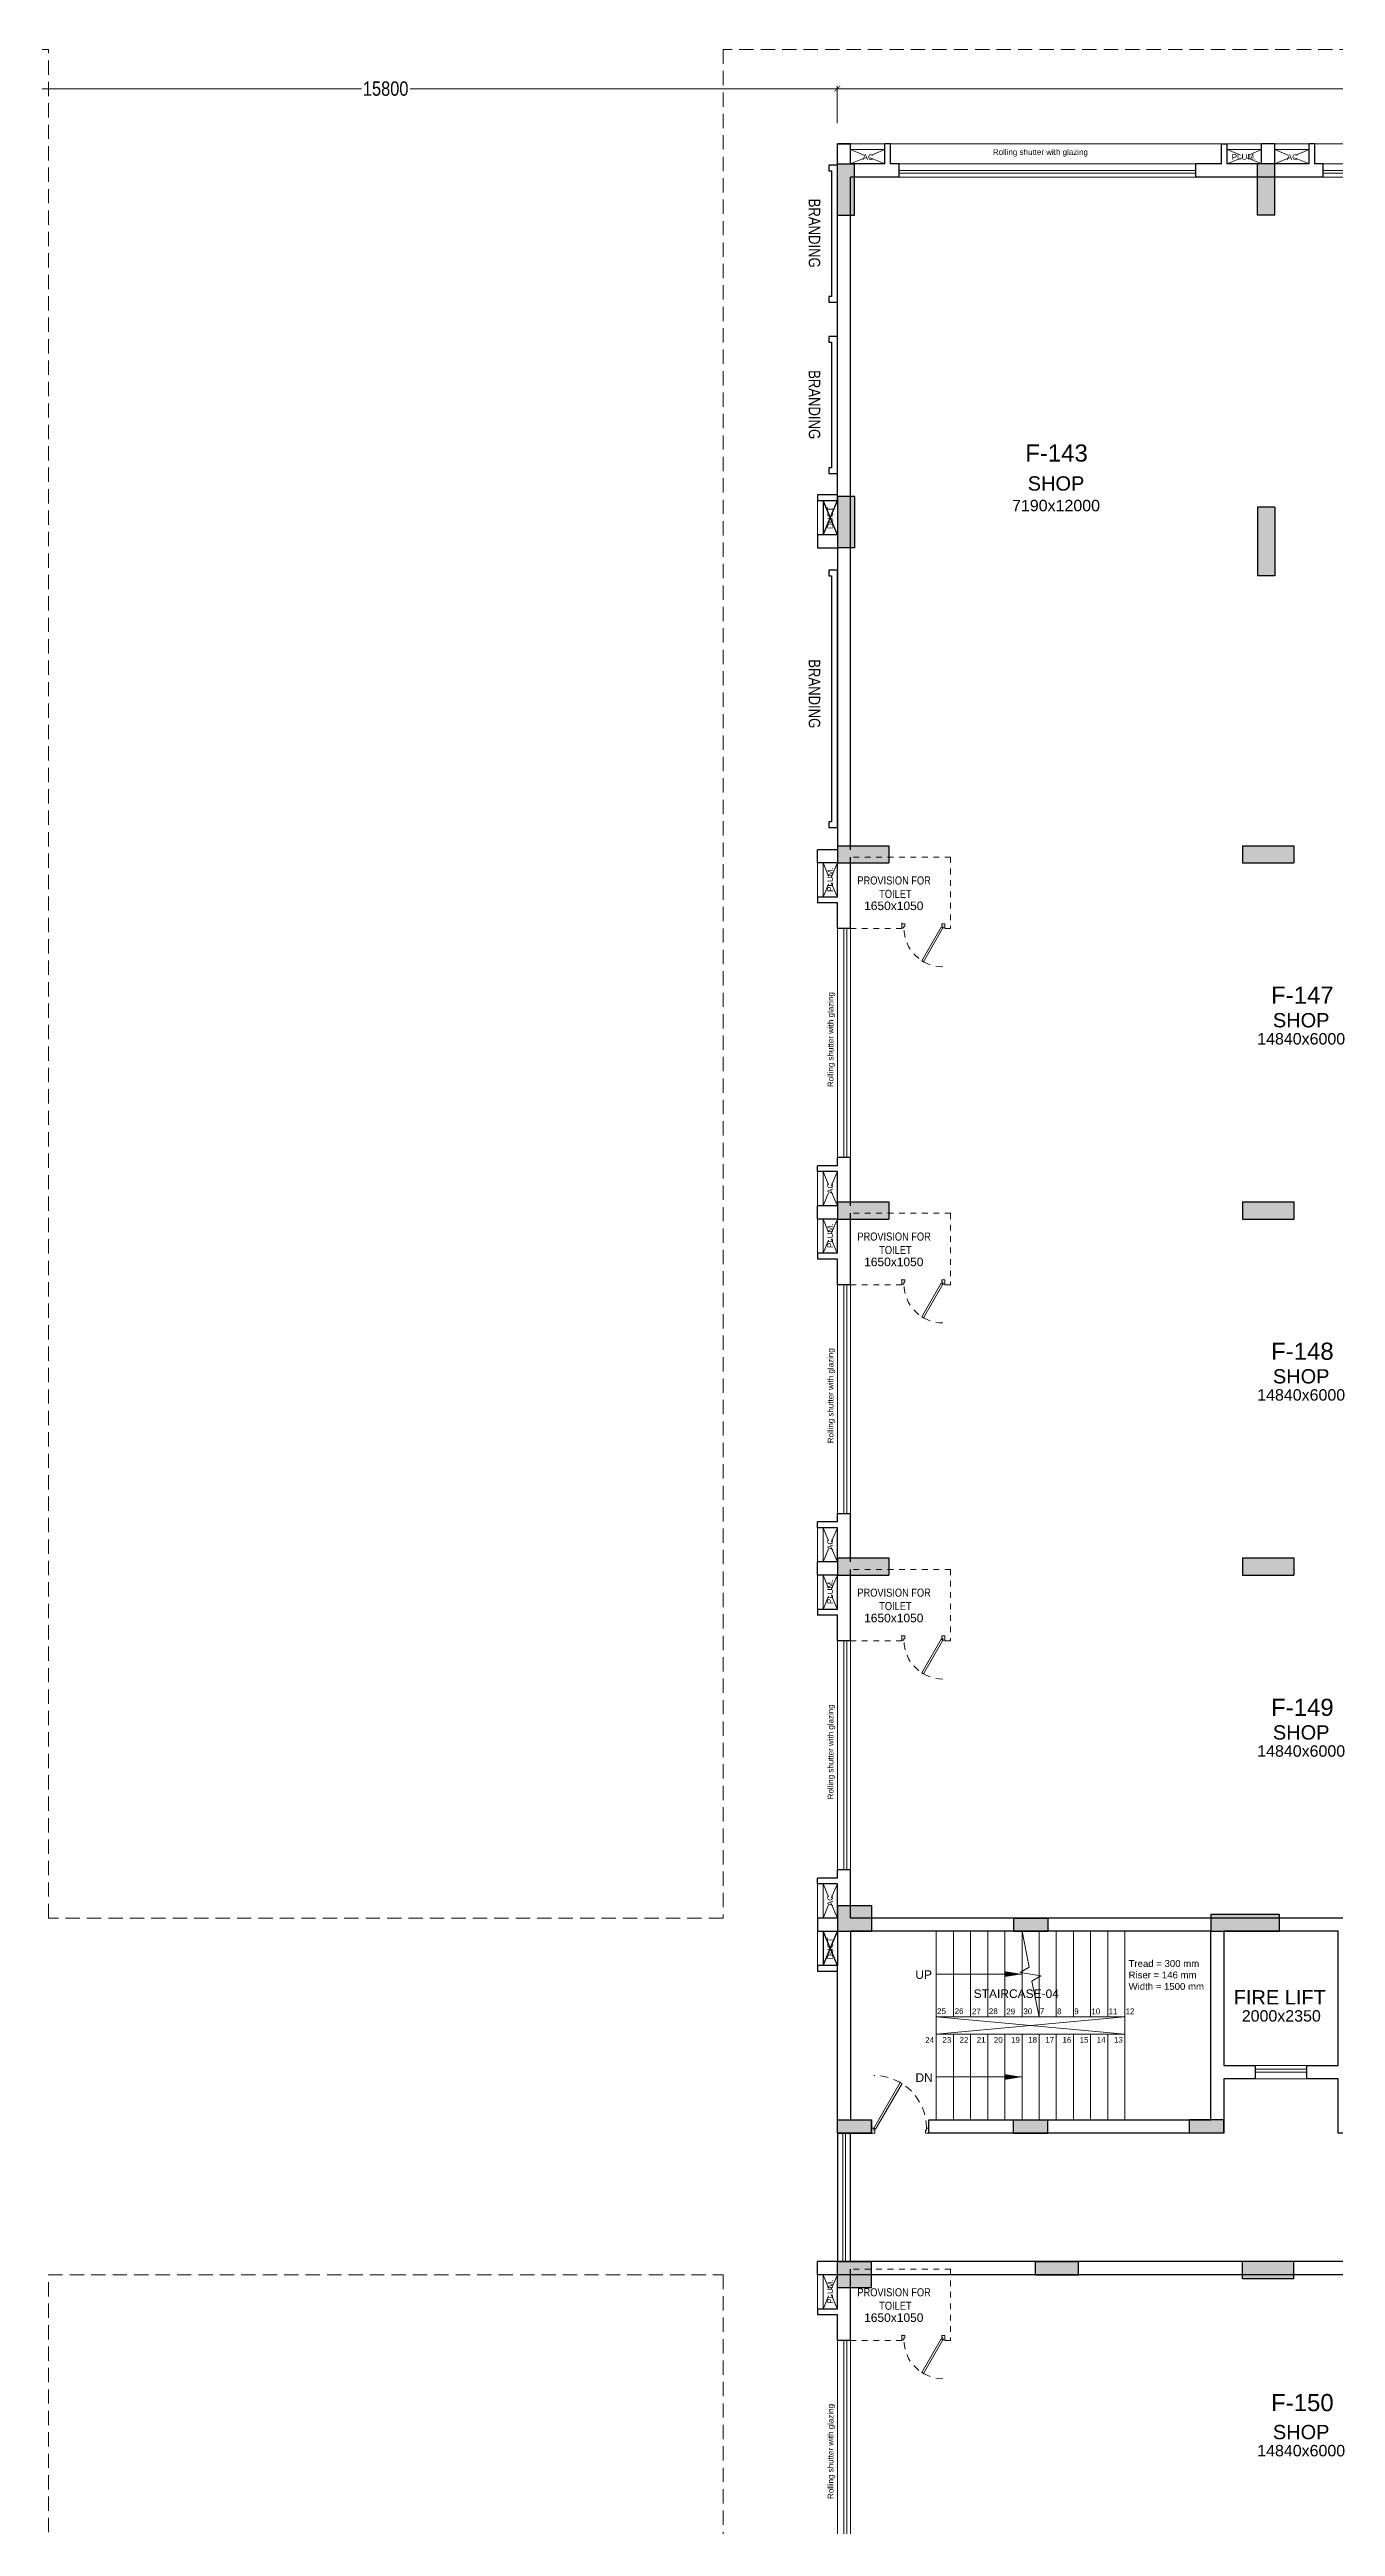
# Model space of a CAD drawing. Header units: metres. Extents: x 9819 to 10514, y 4405 to 4599.
# Drawn here: x 10150.66 to 10173.15, y 4453.6 to 4496.93 of the extents above; entities that cross this region are included whole.
import ezdxf
from ezdxf.enums import TextEntityAlignment as Align

# ---------------------------------------------------------------- set-up
doc = ezdxf.new("R2010")
doc.units = ezdxf.units.M
doc.header["$MEASUREMENT"] = 0
doc.header["$PDMODE"] = 35
doc.header["$PDSIZE"] = 0.3
doc.linetypes.add('DASHED2', pattern=[0.375, 0.25, -0.125])
doc.linetypes.add('HIDDEN', pattern=[0.375, 0.25, -0.125])
for name, color, linetype in [('A_COL. NO', 4, 'Continuous'), ('A_SIGNAGE', 171, 'Continuous'), ('STRU. COL.', 1, 'Continuous')]:
    doc.layers.add(name, color=color, linetype=linetype)
for name, color, linetype, lineweight in [('A_COMMENTS', 3, 'Continuous', 0), ('A_DOOR-WIN', 23, 'Continuous', 9), ('A_DOTTED', 8, 'HIDDEN', 0), ('A_EXT DIM', 7, 'Continuous', 5), ('A_GLAZE', 140, 'Continuous', 5), ('A_LEDGE', 252, 'Continuous', 15), ('A_MISC', 8, 'Continuous', 20), ('A_SHOP NO.', 113, 'Continuous', 5), ('A_SILL 0.09', 9, 'Continuous', 9), ('A_STAIRS', 21, 'Continuous', 9), ('A_TEXT', 7, 'Continuous', 5), ('A_WALL', 7, 'Continuous', 30), ('A_Wall Hatch', 8, 'Continuous', 5), ('Doorline', 251, 'DASHED2', 13)]:
    doc.layers.add(name, color=color, linetype=linetype, lineweight=lineweight)
doc.layers.get('A_COL. NO').off()
doc.styles.add('A', font='ARIALN.TTF')
doc.styles.get("Standard").update_dxf_attribs({"font": 'arial.ttf'})
doc.dimstyles.new('DIM IN MM', dxfattribs={"dimtxt": 0.18, "dimasz": 0.075, "dimexe": 0.05, "dimexo": 0.05, "dimgap": 0.05, "dimtad": 0, "dimdec": 0, "dimlfac": 1000, "dimzin": 3, "dimdsep": 46, "dimtxsty": 'A', "dimblk1": 'ARCHTICK', "dimblk2": 'ARCHTICK', "dimsah": 1, "dimcen": 0, "dimclrd": 256, "dimclre": 256, "dimclrt": 256, "dimadec": 0, "dimazin": 0, "dimtfac": 1, "dimtdec": 0, "dimtofl": 0, "dimtmove": 1, "dimatfit": 3, "dimfxl": 1, "dimtolj": 1, "dimtzin": 0, "dimlwd": -1, "dimlwe": -1, "dimarcsym": 0})
doc.dimstyles.new('DIM IN MM LARGE', dxfattribs={"dimtxt": 0.25, "dimasz": 0.1, "dimexe": 0.05, "dimexo": 0.05, "dimgap": 0.05, "dimtad": 0, "dimdec": 0, "dimlfac": 1000, "dimzin": 3, "dimdsep": 46, "dimtxsty": 'A', "dimblk1": 'ARCHTICK', "dimblk2": 'ARCHTICK', "dimsah": 1, "dimcen": 0, "dimclrd": 256, "dimclre": 256, "dimclrt": 256, "dimadec": 0, "dimazin": 0, "dimtfac": 1, "dimtdec": 0, "dimtofl": 0, "dimtmove": 2, "dimatfit": 3, "dimfxl": 1, "dimtolj": 1, "dimtzin": 0, "dimlwd": -1, "dimlwe": -1, "dimarcsym": 0})

# ---------------------------------------------------------------- blocks, each defined once
blk = doc.blocks.new('D 750')
at = {"layer": 'A_DOOR-WIN'}
for points in [[(-0.372, 0.665), (-0.035, 0.075), (-0.063, 0.059), (-0.4, 0.649)], [(-0.75, 0.075), (-0.75, 0), (-0.7, 0), (-0.7, 0.043), (-0.715, 0.043), (-0.715, 0.075)], [(0, 0.075), (0, 0), (-0.05, 0), (-0.05, 0.043), (-0.035, 0.043), (-0.035, 0.075)]]:
    blk.add_lwpolyline(points, close=True, dxfattribs=at)
at = {"layer": 'Doorline', "ltscale": 0.5}
blk.add_arc((-0.035, 0.075), 0.68, 90, 180, dxfattribs=at)
blk = doc.blocks.new('Typical shops 1st')
at = {"layer": 'A_DOOR-WIN'}
for p, q in [((30.095, -1.08), (30.095, -5.08)), ((30.145, -1.08), (30.145, -5.08)), ((0.465, -5.38), (0.465, -1.38)), ((0.515, -5.38), (0.515, -1.38))]:
    blk.add_line(p, q, dxfattribs=at)
at = {"layer": 'A_DOTTED'}
for p, q in [((0.1, -0.83), (0.35, -0.23)), ((0.1, -0.23), (0.35, -0.83)), ((30.51, -0.23), (30.26, -0.83)), ((30.51, -0.83), (30.26, -0.23)), ((0.1, -6.23), (0.35, -5.63)), ((0.1, -5.63), (0.35, -6.23)), ((30.51, -5.63), (30.26, -6.23)), ((30.51, -6.23), (30.26, -5.63))]:
    blk.add_line(p, q, dxfattribs=at)
at = {"layer": 'A_LEDGE'}
for p, q in [((0, -0.83), (0, -0.23)), ((0.1, -0.83), (0.1, -0.23)), ((30.51, -0.83), (30.51, -0.23)), ((30.61, -0.83), (30.61, -0.23)), ((0, -5.63), (0, -6.23)), ((0.1, -5.63), (0.1, -6.23)), ((30.51, -5.63), (30.51, -6.23)), ((30.61, -5.63), (30.61, -6.23))]:
    blk.add_line(p, q, dxfattribs=at)
at = {"layer": 'A_MISC', "linetype": 'DASHED2', "ltscale": 0.23}
for p, q in [((2.33, -0.13), (0.58, -0.13)), ((2.33, -0.13), (2.33, -1.38)), ((1.48, -1.38), (0.58, -1.38)), ((28.28, -6.33), (28.28, -5.08)), ((29.13, -5.08), (30.03, -5.08)), ((28.28, -6.33), (30.03, -6.33))]:
    blk.add_line(p, q, dxfattribs=at)
at = {"layer": 'A_MISC'}
for p, q in [((1.48, -1.28), (1.48, -1.38)), ((2.33, -1.38), (2.23, -1.38)), ((28.28, -5.08), (28.38, -5.08))]:
    blk.add_line(p, q, dxfattribs=at)
at = {"layer": 'A_SILL 0.09'}
for p, q in [((30.03, -5.08), (30.03, -1.08)), ((30.26, -1.08), (30.26, -5.08)), ((0.35, -5.38), (0.35, -1.38)), ((0.58, -1.38), (0.58, -5.38))]:
    blk.add_line(p, q, dxfattribs=at)
at = {"layer": 'A_WALL'}
for p, q in [((0, -0.23), (0, 0)), ((30.61, 0), (30.61, -0.23)), ((0.35, -0.23), (0, -0.23)), ((0.35, -0.83), (0.35, -0.23)), ((0.58, -1.38), (0.58, -0.13)), ((30.03, -0.23), (30.03, -1.08)), ((30.26, -0.23), (30.61, -0.23)), ((30.26, -0.23), (30.26, -0.83)), ((0.35, -0.83), (0, -0.83)), ((0, -0.83), (0, -0.93)), ((30.26, -0.83), (30.61, -0.83)), ((30.61, -0.83), (30.61, -0.93)), ((0.35, -0.93), (0, -0.93)), ((0.35, -1.38), (0.35, -0.93)), ((30.26, -1.08), (30.03, -1.08)), ((30.26, -0.93), (30.61, -0.93)), ((30.26, -0.93), (30.26, -1.08)), ((0.58, -1.38), (0.35, -1.38)), ((30.03, -5.08), (30.03, -6.33)), ((30.03, -5.08), (30.26, -5.08)), ((30.26, -5.08), (30.26, -5.53)), ((0.35, -5.53), (0, -5.53)), ((0, -5.63), (0, -5.53)), ((0.35, -5.63), (0, -5.63)), ((0.35, -5.53), (0.35, -5.38)), ((0.35, -5.38), (0.58, -5.38)), ((0.35, -6.23), (0.35, -5.63)), ((0.58, -6.23), (0.58, -5.38)), ((30.26, -5.53), (30.61, -5.53)), ((30.26, -5.63), (30.26, -6.23)), ((30.26, -5.63), (30.61, -5.63)), ((30.61, -5.63), (30.61, -5.53)), ((0.35, -6.23), (0, -6.23)), ((30.26, -6.23), (30.61, -6.23))]:
    blk.add_line(p, q, dxfattribs=at)
at = {"layer": 'A_MISC', "xscale": -1, "rotation": 180}
blk.add_blockref('D 750', (2.23, -1.293), dxfattribs=at)
at = {"layer": 'A_MISC', "xscale": -1}
blk.add_blockref('D 750', (28.38, -5.167), dxfattribs=at)
at = {"char_height": 0.1411, "width": 1.97366, "attachment_point": 1, "style": 'A'}
for insert in [(0.356, -0.466), (28.239, -5.39)]:
    blk.add_mtext('\\pxqc;PROVISION FOR\\P TOILET ', dxfattribs=dict(at, insert=insert))
at = {"layer": 'A_TEXT'}
for s, p in [('PLUM.', (0.274, -0.523)), ('AC', (30.436, -0.531)), ('Rolling shutter with glazing', (0.282, -3.321)), ('Rolling shutter with glazing', (30.399, -3.053)), ('AC', (0.274, -5.923)), ('PLUM.', (30.434, -5.936))]:
    blk.add_text(s, height=0.1, rotation=90, dxfattribs=at).set_placement(p, align=Align.CENTER)
for s, height, p in [('1650x1050', 0.15, (1.337, -1.055)), ('SHOP', 0.25, (8.463, -3.107)), ('SHOP', 0.25, (23.185, -3.106)), ('14840x6000', 0.2, (8.463, -3.407)), ('14840x6000', 0.2, (23.168, -3.406)), ('1650x1050', 0.15, (29.219, -5.979))]:
    blk.add_text(s, height=height, dxfattribs=at).set_placement(p, align=Align.CENTER)
blk = doc.blocks.new('_ARCHTICK')
at = {"color": 0, "linetype": 'ByBlock', "const_width": 0.15}
blk.add_lwpolyline([(-0.5, -0.5), (0.5, 0.5)], dxfattribs=at)
blk = doc.blocks.new('D-900')
at = {"layer": 'A_DOOR-WIN'}
for points in [[(0.45, 0.794), (0.035, 0.075), (0.063, 0.059), (0.478, 0.778)], [(0, 0.075), (0, 0), (0.05, 0), (0.05, 0.043), (0.035, 0.043), (0.035, 0.075)], [(0.9, 0.075), (0.9, 0), (0.85, 0), (0.85, 0.043), (0.865, 0.043), (0.865, 0.075)]]:
    blk.add_lwpolyline(points, close=True, dxfattribs=at)
at = {"layer": 'Doorline', "ltscale": 0.5}
blk.add_arc((0.035, 0.075), 0.83, 0, 90, dxfattribs=at)
blk = doc.blocks.new('*D4048')
at = {"layer": 'A_EXT DIM', "transparency": 16777216}
for p, q in [((10148.635, 4495.642), (10148.635, 4496.298)), ((10164.435, 4495.642), (10164.435, 4496.298)), ((10148.635, 4496.248), (10156.11, 4496.248)), ((10164.435, 4496.248), (10156.961, 4496.248))]:
    blk.add_line(p, q, dxfattribs=at)
at = {"layer": 'Defpoints', "color": 0, "transparency": 16777216}
for p in [(10164.435, 4496.248), (10148.635, 4495.592), (10164.435, 4495.592)]:
    blk.add_point(p, dxfattribs=at)
at = {"layer": 'A_EXT DIM', "transparency": 16777216, "xscale": 0.1, "yscale": 0.1, "zscale": 0.1, "rotation": 180}
blk.add_blockref('_ARCHTICK', (10148.635, 4496.248), dxfattribs=at)
at = {"layer": 'A_EXT DIM', "transparency": 16777216, "xscale": 0.1, "yscale": 0.1, "zscale": 0.1}
blk.add_blockref('_ARCHTICK', (10164.435, 4496.248), dxfattribs=at)
at = {"layer": 'A_EXT DIM', "transparency": 16777216, "insert": (10156.535, 4496.248), "char_height": 0.25, "attachment_point": 5, "style": 'A'}
blk.add_mtext('\\A1;15800', dxfattribs=at)
blk = doc.blocks.new('*D4049')
at = {"layer": 'A_EXT DIM', "transparency": 16777216}
for p, q in [((10164.435, 4495.642), (10164.435, 4496.298)), ((10194.345, 4495.642), (10194.345, 4496.298)), ((10164.435, 4496.248), (10178.953, 4496.248)), ((10194.345, 4496.248), (10179.828, 4496.248))]:
    blk.add_line(p, q, dxfattribs=at)
at = {"layer": 'Defpoints', "color": 0, "transparency": 16777216}
for p in [(10194.345, 4496.248), (10164.435, 4495.592), (10194.345, 4495.592)]:
    blk.add_point(p, dxfattribs=at)
at = {"layer": 'A_EXT DIM', "transparency": 16777216, "xscale": 0.1, "yscale": 0.1, "zscale": 0.1, "rotation": 180}
blk.add_blockref('_ARCHTICK', (10164.435, 4496.248), dxfattribs=at)
at = {"layer": 'A_EXT DIM', "transparency": 16777216, "xscale": 0.1, "yscale": 0.1, "zscale": 0.1}
blk.add_blockref('_ARCHTICK', (10194.345, 4496.248), dxfattribs=at)
at = {"layer": 'A_EXT DIM', "transparency": 16777216, "insert": (10179.39, 4496.248), "char_height": 0.25, "attachment_point": 5, "style": 'A'}
blk.add_mtext('\\A1;29910', dxfattribs=at)
blk = doc.blocks.new('col')
at = {"linetype": 'Continuous'}
blk.add_hatch(color=256, dxfattribs=at).paths.add_polyline_path([(0, 0), (1, 0), (1, 1), (0, 1), (0, 0)])
at = {"linetype": 'Continuous', "lineweight": 25}
for p, q in [((0, 1), (1, 1)), ((0, 1), (0, 0)), ((1, 1), (1, 0)), ((0, 0), (1, 0))]:
    blk.add_line(p, q, dxfattribs=at)
blk = doc.blocks.new('WING-F REVISED COLU.')
at = {"layer": 'STRU. COL.', "zscale": 0.23, "rotation": 180}
for p, xscale, yscale in [((5532.543, -8836.166), -0.3, 0.9), ((5540.193, -8836.166), 0.3, 0.9), ((5532.543, -8870.386), -0.6, 0.23), ((5535.623, -8870.386), -0.6, 0.23), ((5539.303, -8870.386), 0.6, 0.23), ((5532.543, -8872.866), -0.6, 0.45), ((5536.01, -8872.866), -0.75, 0.23), ((5540.528, -8872.866), 0.9, 0.3)]:
    blk.add_blockref('col', p, dxfattribs=dict(at, xscale=xscale, yscale=yscale))
at = {"layer": 'STRU. COL.', "zscale": 0.23}
for p, xscale, yscale in [((5532.843, -8842.886), -0.3, 0.9), ((5540.193, -8843.371), -0.3, 1.2), ((5532.543, -8848.396), 0.9, 0.3), ((5539.628, -8848.396), 0.9, 0.3), ((5532.543, -8854.626), 0.9, 0.3), ((5539.628, -8854.626), 0.9, 0.3), ((5532.543, -8860.856), 0.9, 0.3), ((5539.628, -8860.856), 0.9, 0.3), ((5532.543, -8867.086), 0.6, 0.45), ((5535.623, -8867.086), 0.6, 0.23), ((5539.073, -8867.086), 1.2, 0.3)]:
    blk.add_blockref('col', p, dxfattribs=dict(at, xscale=xscale, yscale=yscale))
blk = doc.blocks.new('A$C4010bc27')
at = {"layer": 'A_DOOR-WIN'}
for p, q in [((-8.57, 11.962), (-13.76, 11.962)), ((-8.57, 11.912), (-13.76, 11.912)), ((-1.15, 11.962), (-6.34, 11.962)), ((-1.15, 11.912), (-6.34, 11.912))]:
    blk.add_line(p, q, dxfattribs=at)
at = {"layer": 'A_DOTTED'}
for p, q in [((-14.01, 12.327), (-14.61, 12.077)), ((-14.61, 12.327), (-14.01, 12.077)), ((-8.02, 12.327), (-7.42, 12.077)), ((-7.42, 12.327), (-8.02, 12.077)), ((-6.59, 12.327), (-7.19, 12.077)), ((-7.19, 12.327), (-6.59, 12.077)), ((-0.6, 12.327), (0, 12.077)), ((0, 12.327), (-0.6, 12.077))]:
    blk.add_line(p, q, dxfattribs=at)
at = {"layer": 'A_LEDGE'}
for p, q in [((-14.01, 12.427), (-14.61, 12.427)), ((-14.01, 12.327), (-14.61, 12.327)), ((-8.02, 12.427), (-7.42, 12.427)), ((-8.02, 12.327), (-7.42, 12.327)), ((-6.59, 12.427), (-7.19, 12.427)), ((-6.59, 12.327), (-7.19, 12.327)), ((-0.6, 12.427), (0, 12.427)), ((-0.6, 12.327), (0, 12.327))]:
    blk.add_line(p, q, dxfattribs=at)
at = {"layer": 'A_SILL 0.09'}
for p, q in [((-8.57, 12.077), (-13.76, 12.077)), ((-13.76, 11.847), (-8.57, 11.847)), ((-1.15, 12.077), (-6.34, 12.077)), ((-6.34, 11.847), (-1.15, 11.847))]:
    blk.add_line(p, q, dxfattribs=at)
at = {"layer": 'A_STAIRS'}
for p, q in [((-13.91, 12.427), (-8.12, 12.427)), ((-6.49, 12.427), (-0.7, 12.427))]:
    blk.add_line(p, q, dxfattribs=at)
at = {"layer": 'A_WALL'}
for p, q in [((-14.61, 12.427), (-14.84, 12.427)), ((-14.61, 12.077), (-14.61, 12.427)), ((-14.01, 12.077), (-14.01, 12.427)), ((-13.91, 12.427), (-14.01, 12.427)), ((-13.91, 12.077), (-13.91, 12.427)), ((-8.12, 12.077), (-8.12, 12.427)), ((-8.12, 12.427), (-8.02, 12.427)), ((-8.02, 12.077), (-8.02, 12.427)), ((-7.42, 12.077), (-7.42, 12.427)), ((-7.19, 12.427), (-7.42, 12.427)), ((-7.19, 12.077), (-7.19, 12.427)), ((-6.59, 12.077), (-6.59, 12.427)), ((-6.49, 12.427), (-6.59, 12.427)), ((-6.49, 12.077), (-6.49, 12.427)), ((-0.7, 12.077), (-0.7, 12.427)), ((-0.7, 12.427), (-0.6, 12.427)), ((-0.6, 12.077), (-0.6, 12.427)), ((0, 12.077), (0, 12.427)), ((-14.01, 12.077), (-14.61, 12.077)), ((-13.76, 11.847), (-14.61, 11.847)), ((-13.76, 12.077), (-13.91, 12.077)), ((-13.76, 11.847), (-13.76, 12.077)), ((-8.57, 11.847), (-8.57, 12.077)), ((-8.12, 12.077), (-8.57, 12.077)), ((-7.12, 11.847), (-8.57, 11.847)), ((-7.42, 12.077), (-8.02, 12.077)), ((-6.59, 12.077), (-7.19, 12.077)), ((-6.34, 11.847), (-7.12, 11.847)), ((-6.34, 12.077), (-6.49, 12.077)), ((-6.34, 11.847), (-6.34, 12.077)), ((-1.15, 11.847), (-1.15, 12.077)), ((-0.7, 12.077), (-1.15, 12.077)), ((0, 11.847), (-1.15, 11.847)), ((0, 12.077), (-0.6, 12.077))]:
    blk.add_line(p, q, dxfattribs=at)
blk.add_lwpolyline([(-14.61, 0.077), (-14.61, 11.847)], dxfattribs=at)
at = {"layer": 'A_TEXT'}
for s, height, p in [('AC', 0.1, (-14.301, 12.146)), ('Rolling shutter with glazing', 0.1, (-11.288, 12.234)), ('PLUM.', 0.1, (-7.728, 12.148)), ('AC', 0.1, (-6.881, 12.146)), ('Rolling shutter with glazing', 0.1, (-3.868, 12.234)), ('PLUM.', 0.1, (-0.308, 12.148)), ('SHOP', 0.25, (-11.015, 6.361)), ('SHOP', 0.25, (-3.535, 6.361)), ('7190x12000', 0.2, (-11.015, 5.999)), ('7190x12000', 0.2, (-3.535, 5.999))]:
    blk.add_text(s, height=height, dxfattribs=at).set_placement(p, align=Align.CENTER)

msp = doc.modelspace()

# ---------------------------------------------------------------- linework, layer by layer
at = {"layer": 'A_COMMENTS'}
msp.add_lwpolyline([(10164.1855, 4488.4428), (10164.4355, 4488.4428), (10164.4355, 4489.0428), (10164.1855, 4489.0428)], close=True, dxfattribs=at)
at = {"layer": 'A_DOOR-WIN'}
for p, q in [((10171.7455, 4461.5978), (10172.6455, 4461.5978)), ((10171.7455, 4461.5478), (10172.6455, 4461.5478))]:
    msp.add_line(p, q, dxfattribs=at)
at = {"layer": 'A_DOTTED'}
msp.add_lwpolyline([(10194.3455, 4418.6228), (10196.3455, 4418.6228), (10196.3455, 4496.9328), (10162.4355, 4496.9328), (10162.4355, 4464.2428), (10150.6355, 4464.2428), (10150.6355, 4496.9328), (10116.7255, 4496.9328), (10116.7255, 4464.2428), (10104.9255, 4464.2428), (10104.9255, 4496.9328), (10071.0155, 4496.9328), (10071.0155, 4424.8528), (10104.9255, 4424.8528), (10104.9255, 4458.0028), (10116.7255, 4458.0028), (10116.7255, 4418.6228), (10150.6355, 4418.6228), (10150.6355, 4458.0028), (10162.4355, 4458.0028), (10162.4355, 4418.6228), (10196.3455, 4418.6228)], dxfattribs=at)
at = {"layer": 'A_DOTTED', "linetype": 'Continuous'}
for points in [[(10169.4655, 4460.7128), (10169.4655, 4462.2128), (10166.1655, 4462.5128), (10166.1655, 4464.0128)], [(10166.1655, 4460.7128), (10166.1655, 4462.2128), (10169.4655, 4462.5128), (10169.4655, 4464.0128)]]:
    msp.add_lwpolyline(points, dxfattribs=at)
at = {"layer": 'A_GLAZE'}
for p, q in [((10164.5286, 4460.4828), (10164.5286, 4458.2328)), ((10164.5786, 4460.4828), (10164.5786, 4458.2328))]:
    msp.add_line(p, q, dxfattribs=at)
at = {"layer": 'A_LEDGE'}
for p, q in [((10164.0855, 4489.0428), (10164.0855, 4488.4428)), ((10164.0855, 4463.4128), (10164.0855, 4464.0128))]:
    msp.add_line(p, q, dxfattribs=at)
at = {"layer": 'A_SIGNAGE', "color": 6}
for points in [[(10164.4355, 4494.9128), (10164.2855, 4494.9128), (10164.2855, 4494.8128), (10164.3355, 4494.8128), (10164.3355, 4492.6128), (10164.2855, 4492.6128), (10164.2855, 4492.5128), (10164.4355, 4492.5128)], [(10164.4355, 4491.9128), (10164.2855, 4491.9128), (10164.2855, 4491.8128), (10164.3355, 4491.8128), (10164.3355, 4489.6128), (10164.2855, 4489.6128), (10164.2855, 4489.5128), (10164.4355, 4489.5128)], [(10164.4355, 4487.8228), (10164.2855, 4487.8228), (10164.2855, 4487.7228), (10164.3355, 4487.7228), (10164.3355, 4483.4228), (10164.2855, 4483.4228), (10164.2855, 4483.3228), (10164.4355, 4483.3228)]]:
    msp.add_lwpolyline(points, close=True, dxfattribs=at)
at = {"layer": 'A_SILL 0.09'}
for p, q in [((10172.6455, 4461.6628), (10171.7455, 4461.6628)), ((10171.7455, 4461.4328), (10172.6455, 4461.4328)), ((10164.4355, 4460.4828), (10164.4355, 4458.2328)), ((10164.6655, 4460.4828), (10164.6655, 4458.2328))]:
    msp.add_line(p, q, dxfattribs=at)
at = {"layer": 'A_STAIRS'}
for p, q in [((10166.4655, 4462.5128), (10166.4655, 4464.0128)), ((10166.7655, 4462.5128), (10166.7655, 4464.0128)), ((10167.0655, 4462.5128), (10167.0655, 4464.0128)), ((10167.3655, 4462.5128), (10167.3655, 4464.0128)), ((10168.2655, 4462.5128), (10168.2655, 4464.0128)), ((10168.5655, 4462.5128), (10168.5655, 4464.0128)), ((10168.8655, 4462.5128), (10168.8655, 4464.0128)), ((10169.1655, 4462.5128), (10169.1655, 4464.0128)), ((10166.4655, 4462.2128), (10166.4655, 4460.7128)), ((10166.7655, 4462.2128), (10166.7655, 4460.7128)), ((10167.0655, 4462.2128), (10167.0655, 4460.7128)), ((10167.3655, 4462.2128), (10167.3655, 4460.7128)), ((10167.6655, 4462.2128), (10167.6655, 4460.7128)), ((10167.9655, 4462.2128), (10167.9655, 4460.7128)), ((10168.2655, 4462.2128), (10168.2655, 4460.7128)), ((10168.5655, 4462.2128), (10168.5655, 4460.7128)), ((10168.8655, 4462.2128), (10168.8655, 4460.7128)), ((10169.1655, 4462.2128), (10169.1655, 4460.7128))]:
    msp.add_line(p, q, dxfattribs=at)
at = {"layer": 'A_STAIRS', "linetype": 'Continuous'}
msp.add_lwpolyline([(10167.9655, 4464.0128), (10167.9655, 4462.5128), (10167.84, 4463.1402), (10167.9961, 4463.2352), (10167.6348, 4463.2904), (10167.791, 4463.3854), (10167.6655, 4464.0128), (10167.6655, 4462.5128)], dxfattribs=at)
at = {"layer": 'A_STAIRS'}
msp.add_lwpolyline([(10166.1655, 4462.5128), (10169.4655, 4462.5128), (10169.4655, 4462.2128), (10166.1655, 4462.2128)], close=True, dxfattribs=at)
at = {"layer": 'A_WALL'}
for p, q in [((10194.1155, 4464.2428), (10164.6655, 4464.2428)), ((10194.6955, 4458.2328), (10164.0855, 4458.2328)), ((10194.6955, 4458.0028), (10164.0855, 4458.0028))]:
    msp.add_line(p, q, dxfattribs=at)
for points in [[(10164.4355, 4489.1428), (10164.4355, 4495.2828), (10164.6655, 4495.2828)], [(10164.4355, 4488.4428), (10164.1855, 4489.0428), (10164.1855, 4488.4428), (10164.4355, 4489.0428), (10164.4355, 4488.4428), (10164.0855, 4488.4428), (10164.0855, 4488.2128), (10164.4355, 4488.2128), (10164.4355, 4482.9328), (10164.0855, 4482.9328)], [(10164.0855, 4464.2428), (10164.0855, 4464.0128), (10164.4355, 4464.0128), (10164.4355, 4463.4128), (10164.1855, 4464.0128), (10164.1855, 4463.4128), (10164.4355, 4464.0128)], [(10173.4255, 4461.6828), (10173.4255, 4460.4828), (10173.1955, 4460.4828), (10173.1955, 4461.4328), (10172.6455, 4461.4328), (10172.6455, 4461.6628), (10173.1955, 4461.6628), (10173.1955, 4464.0128), (10171.1955, 4464.0128), (10171.1955, 4461.6628), (10171.7455, 4461.6628), (10171.7455, 4461.4328), (10171.1955, 4461.4328), (10171.1955, 4460.4828), (10166.0355, 4460.4828), (10166.0355, 4460.7128), (10170.9655, 4460.7128), (10170.9655, 4464.0128), (10164.6655, 4464.0128), (10164.6655, 4460.7128), (10165.0355, 4460.7128), (10165.0355, 4460.4828), (10164.4355, 4460.4828), (10164.4355, 4463.3128)]]:
    msp.add_lwpolyline(points, dxfattribs=at)
for points in [[(10164.4355, 4489.0428), (10164.4355, 4489.1428), (10164.0855, 4489.1428), (10164.0855, 4489.0428)], [(10164.0855, 4463.4128), (10164.0855, 4463.3128), (10164.4355, 4463.3128), (10164.4355, 4463.4128)], [(10164.6655, 4460.4828), (10164.4355, 4460.4828), (10164.4355, 4458.2328), (10164.6655, 4458.2328)]]:
    msp.add_lwpolyline(points, close=True, dxfattribs=at)

# ---------------------------------------------------------------- block references
at = {"layer": 'A_COL. NO'}
msp.add_blockref('WING-F REVISED COLU.', (4631.8927, 13331.0986), dxfattribs=at)
at = {"layer": 'A_DOOR-WIN', "xscale": 1.111111111099995, "yscale": 1.111111111099995, "zscale": 1.111111111099995}
msp.add_blockref('D-900', (10165.0355, 4460.4828), dxfattribs=at)
at = {"layer": 'A_WALL'}
msp.add_blockref('A$C4010bc27', (10179.2755, 4482.8557), dxfattribs=at)
at = {"layer": 'A_Wall Hatch'}
for p in [(10164.0855, 4482.9328), (10164.0855, 4476.7028), (10164.0855, 4470.4728), (10164.0855, 4458.2328)]:
    msp.add_blockref('Typical shops 1st', p, dxfattribs=at)

# ---------------------------------------------------------------- texts
at = {"layer": 'A_SHOP NO.'}
for s, p in [('F-143', (10168.269, 4489.724)), ('F-147', (10172.5692, 4480.2399)), ('F-148', (10172.5692, 4474.0099)), ('F-149', (10172.5692, 4467.7799)), ('F-150', (10172.5692, 4455.6168))]:
    msp.add_text(s, height=0.3, dxfattribs=at).set_placement(p, align=Align.CENTER)
at = {"layer": 'A_SIGNAGE', "color": 6, "char_height": 0.2, "attachment_point": 1, "rotation": 270, "style": 'A'}
for insert in [(10164.1355, 4494.324), (10164.1355, 4491.324), (10164.1355, 4486.2663)]:
    msp.add_mtext_dynamic_manual_height_columns('BRANDING', width=1.232295, gutter_width=1, heights=[0], dxfattribs=dict(at, insert=insert))
at = {"layer": 'A_STAIRS'}
for s, p in [('25', (10166.3353, 4462.5633)), ('26', (10166.6424, 4462.5633)), ('27', (10166.9452, 4462.5598)), ('28', (10167.2407, 4462.5629)), ('29', (10167.5459, 4462.5598)), ('30', (10167.8445, 4462.5617)), ('24', (10166.1284, 4462.0617)), ('23', (10166.4284, 4462.0617)), ('22', (10166.7284, 4462.0617)), ('21', (10167.0284, 4462.0617)), ('20', (10167.3284, 4462.0617)), ('19', (10167.6284, 4462.0617)), ('18', (10167.9284, 4462.0617)), ('17', (10168.2284, 4462.0617)), ('16', (10168.5284, 4462.0617)), ('15', (10168.8284, 4462.0617)), ('14', (10169.1284, 4462.0617)), ('13', (10169.4284, 4462.0617))]:
    msp.add_text(s, height=0.1, dxfattribs=at).set_placement(p, align=Align.RIGHT)
for s, p in [('7', (10167.9783, 4462.5616)), ('8', (10168.2783, 4462.5616)), ('9', (10168.5783, 4462.5616)), ('10', (10168.8783, 4462.5616)), ('11', (10169.1783, 4462.5616)), ('12', (10169.4783, 4462.5616))]:
    msp.add_text(s, height=0.1, dxfattribs=at).set_placement(p)
at = {"layer": 'A_TEXT'}
for p in [(10164.3617, 4488.7404), (10164.3617, 4463.7072)]:
    msp.add_text('DUCT', height=0.1, rotation=90, dxfattribs=at).set_placement(p, align=Align.CENTER)
for s, height, p in [('UP', 0.15, (10165.9452, 4463.1793)), ('STAIRCASE-04', 0.15, (10167.5657, 4462.8452)), ('FIRE LIFT', 0.25, (10172.1738, 4462.7319)), ('2000x2350', 0.2, (10172.2007, 4462.4319)), ('DN', 0.15, (10165.9535, 4461.3768))]:
    msp.add_text(s, height=height, dxfattribs=at).set_placement(p, align=Align.CENTER)
at = {"layer": 'A_TEXT', "insert": (10170.3608, 4463.5081), "char_height": 0.12, "width": 1.661733, "attachment_point": 2}
msp.add_mtext('\\pxql;Tread = 300 mm\\PRiser = 146 mm\\PWidth = 1500 mm', dxfattribs=at)

# ---------------------------------------------------------------- dimensions: what is measured, and where the dimension line sits
at = {"layer": 'A_EXT DIM'}
for base, p1, p2, picture, middle in [((10164.4355, 4496.2482), (10148.6355, 4495.5919), (10164.4355, 4495.5919), '*D4048', (10156.5355, 4496.2482)), ((10194.3455, 4496.2482), (10164.4355, 4495.5919), (10194.3455, 4495.5919), '*D4049', (10179.3905, 4496.2482))]:
    dim = msp.add_linear_dim(base=base, p1=p1, p2=p2, dimstyle='DIM IN MM LARGE', override={"dimpost": '\\X'}, dxfattribs=at)
    dim.commit()
    dim.dimension.update_dxf_attribs({"geometry": picture, "text_midpoint": middle})

# ---------------------------------------------------------------- leaders
at = {"layer": 'A_STAIRS'}
for points in [[(10167.6655, 4463.2628), (10166.1655, 4463.2628)], [(10167.6655, 4461.4628), (10166.1655, 4461.4628)]]:
    msp.add_leader(points, dimstyle='DIM IN MM', override={"dimasz": 0.3, "dimgap": 0.05, "dimtad": 0}, dxfattribs=at)

doc.saveas('drawing.dxf')
